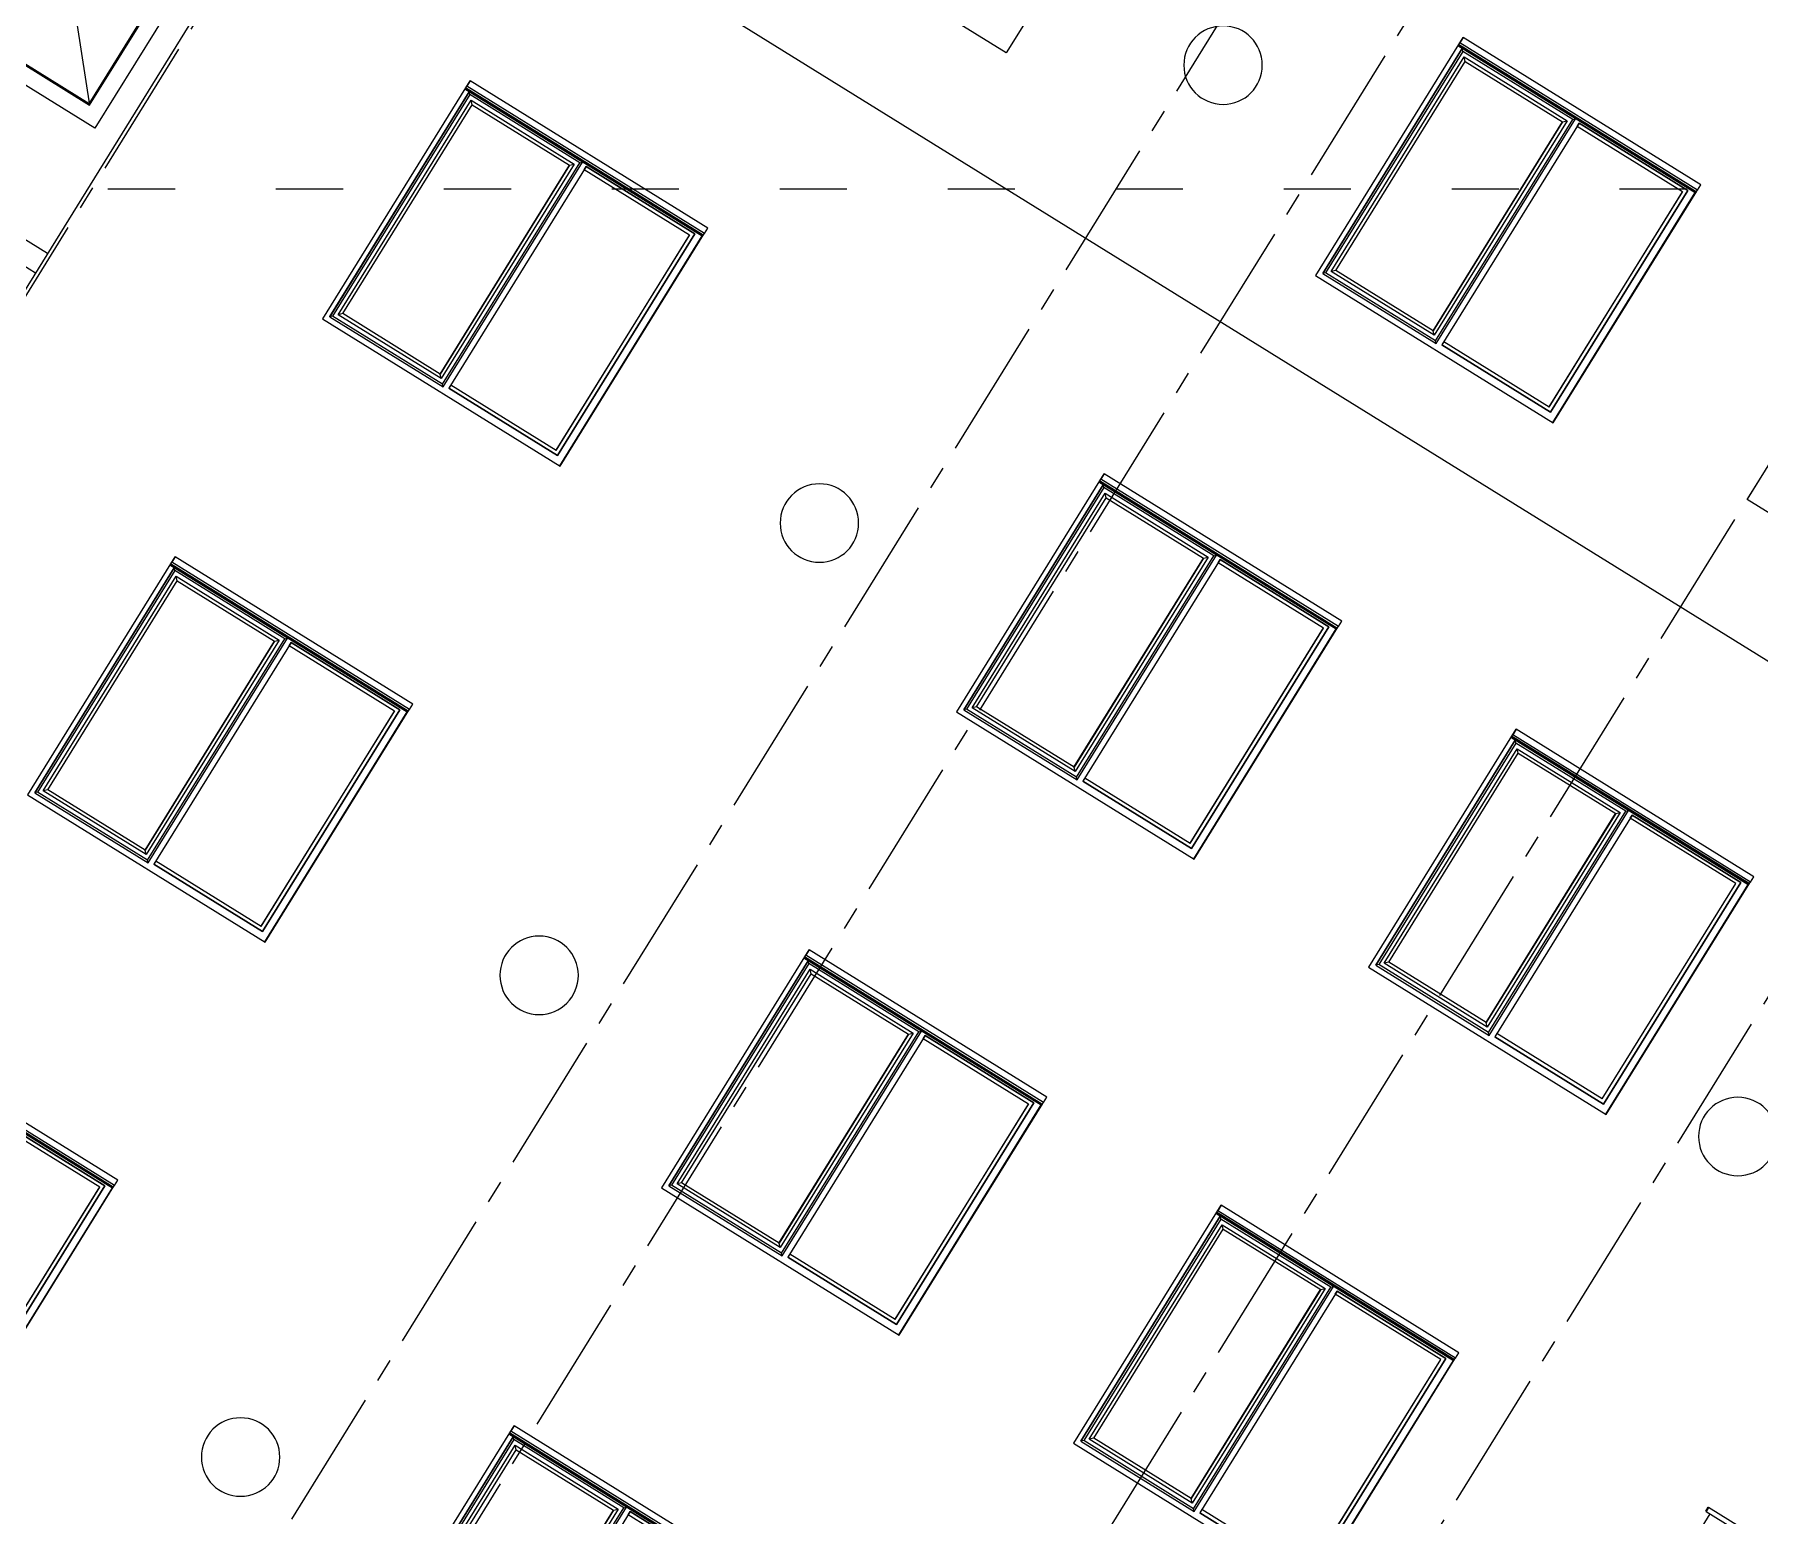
# Model space of a CAD drawing. Header units: millimetres. Extents: x 1373 to 40779, y 1939 to 6439.
# Drawn here: x 3289.5 to 3520.6, y 2400.9 to 2599.2 of the extents above; entities that cross this region are included whole.
import ezdxf

# ---------------------------------------------------------------- set-up
doc = ezdxf.new("R2010")
doc.units = ezdxf.units.MM
doc.linetypes.add('ACAD_ISO03W100', pattern=[30, 12, -18])
doc.linetypes.add('IMPORT-CENTER2', pattern=[112.5, 75, -12.5, 12.5, -12.5])
for name, color, linetype, lineweight in [('A-DOOR', 31, 'Continuous', 18), ('A-DOOR-FRAM', 31, 'Continuous', 18), ('A-FLOR', 192, 'Continuous', 30), ('A-GLAZ', 151, 'Continuous', 18), ('A-WALL', 20, 'Continuous', 9), ('HESAPLAMALAR', 2, 'Continuous', 30), ('S-GRID', 252, 'IMPORT-CENTER2', 5)]:
    doc.layers.add(name, color=color, linetype=linetype, lineweight=lineweight)
doc.layers.add('Çember', color=7, linetype='Continuous')

# ---------------------------------------------------------------- blocks, each defined once
blk = doc.blocks.new('A$Cc8751f80')
at = {"linetype": 'ACAD_ISO03W100', "ltscale": 3, "elevation": 20236.31}
blk.add_lwpolyline([(4428.69, 0), (0, 0), (0, 4561.66), (4428.69, 4561.66)], close=True, dxfattribs=at)
blk = doc.blocks.new('A$Cd4cd2942')
at = {"layer": 'A-DOOR'}
for p, q in [((583.59, 1026.24), (672.09, 1129.74)), ((671.59, 1129.24), (585.59, 1129.24)), ((671.59, 1129.24), (671.59, 1012.68))]:
    blk.add_line(p, q, dxfattribs=at)
at = {"layer": 'A-DOOR-FRAM'}
for p, q in [((681.09, 1138.74), (576.09, 1138.74)), ((681.09, 1012.68), (681.09, 1138.74)), ((585.09, 1129.74), (672.09, 1129.74)), ((585.59, 1129.24), (671.59, 1129.24)), ((671.59, 1129.24), (671.59, 1012.68)), ((672.09, 1129.74), (672.09, 1012.68))]:
    blk.add_line(p, q, dxfattribs=at)
at = {"layer": 'A-FLOR', "color": 1, "lineweight": 20}
for p, q in [((545.35, 1221.24), (694.83, 1221.24)), ((694.83, 1209.24), (545.35, 1209.24)), ((2383.63, 909.24), (545.35, 909.24))]:
    blk.add_line(p, q, dxfattribs=at)
at = {"layer": 'A-GLAZ'}
for p, q in [((984.06, 1757.24), (984.06, 1617.54)), ((984.06, 1617.54), (984.06, 1757.24)), ((988.06, 1761.24), (988.06, 1616.34)), ((1240.82, 1758.24), (1240.82, 1616.54)), ((1240.84, 1616.54), (1240.84, 1758.24)), ((1241.94, 1617.61), (1241.94, 1757.16)), ((1311.22, 1757.16), (1311.22, 1617.61)), ((1312.27, 1758.24), (1312.27, 1616.54)), ((1315.25, 1617.54), (1315.25, 1757.24)), ((981.88, 1619.54), (981.88, 1755.24)), ((982.06, 1755.24), (982.06, 1619.54)), ((1244.12, 1754.98), (1244.12, 1619.79)), ((1245.84, 1753.24), (1245.84, 1621.54)), ((1307.2, 1753.24), (1307.2, 1621.54)), ((1307.28, 1621.54), (1307.28, 1753.24)), ((1309.05, 1619.79), (1309.05, 1754.98)), ((982.06, 1619.54), (915.62, 1619.54)), ((984.06, 1617.54), (915.62, 1617.54)), ((915.62, 1617.54), (984.06, 1617.54)), ((1241.94, 1617.61), (1240.84, 1616.54)), ((1311.22, 1617.61), (1241.94, 1617.61)), ((1245.84, 1621.54), (1244.12, 1619.79)), ((1244.12, 1619.79), (1309.05, 1619.79)), ((1245.84, 1621.54), (1307.28, 1621.54)), ((1307.28, 1621.54), (1309.05, 1619.79)), ((1311.22, 1617.61), (1312.27, 1616.54)), ((1381.68, 1619.54), (1315.25, 1619.54)), ((1315.25, 1619.54), (1315.25, 1617.54)), ((1383.68, 1617.54), (1315.25, 1617.54)), ((1315.25, 1617.54), (1383.68, 1617.54)), ((838.42, 1616.34), (988.06, 1616.34)), ((988.12, 1616.2), (838.42, 1616.2)), ((988.12, 1615.71), (838.42, 1615.71)), ((988.44, 1614.62), (838.58, 1614.62)), ((988.44, 1611.24), (838.58, 1611.24)), ((988.06, 1616.34), (988.12, 1616.2)), ((988.12, 1616.2), (988.12, 1615.71)), ((988.12, 1615.71), (988.44, 1614.62)), ((988.44, 1614.62), (988.44, 1611.24)), ((1238.04, 1616.34), (1387.68, 1616.34)), ((1387.74, 1616.2), (1238.04, 1616.2)), ((1387.74, 1615.71), (1238.04, 1615.71)), ((1238.2, 1614.62), (1238.04, 1615.18)), ((1238.04, 1611.24), (1238.2, 1611.24)), ((1238.2, 1611.24), (1238.2, 1614.62)), ((1388.06, 1614.62), (1238.2, 1614.62)), ((1388.06, 1611.24), (1238.2, 1611.24)), ((1240.84, 1616.54), (1240.82, 1616.54)), ((1312.27, 1616.54), (1240.84, 1616.54)), ((988.06, 1461.24), (988.06, 1316.34)), ((1387.68, 1461.24), (1387.68, 1316.34)), ((1647.43, 1461.24), (1647.43, 1316.34)), ((841.22, 1458.24), (841.2, 1458.24)), ((841.2, 1458.24), (841.2, 1316.54)), ((841.22, 1316.54), (841.22, 1458.24)), ((842.32, 1457.16), (841.22, 1458.24)), ((841.22, 1458.24), (912.65, 1458.24)), ((842.32, 1317.61), (842.32, 1457.16)), ((911.6, 1457.16), (842.32, 1457.16)), ((846.22, 1453.24), (844.5, 1454.98)), ((844.5, 1454.98), (844.5, 1319.79)), ((909.43, 1454.98), (844.5, 1454.98)), ((846.22, 1453.24), (846.22, 1321.54)), ((907.66, 1453.24), (846.22, 1453.24)), ((907.58, 1453.24), (907.58, 1321.54)), ((909.43, 1454.98), (907.66, 1453.24)), ((907.66, 1321.54), (907.66, 1453.24)), ((909.43, 1319.79), (909.43, 1454.98)), ((912.65, 1458.24), (911.6, 1457.16)), ((911.6, 1457.16), (911.6, 1317.61)), ((912.65, 1458.24), (912.65, 1316.54)), ((915.62, 1317.54), (915.62, 1457.24)), ((915.62, 1457.24), (984.06, 1457.24)), ((915.62, 1455.24), (915.62, 1457.24)), ((984.06, 1457.24), (915.62, 1457.24)), ((982.06, 1455.24), (915.62, 1455.24)), ((981.88, 1319.54), (981.88, 1455.24)), ((982.06, 1455.24), (982.06, 1319.54)), ((984.06, 1457.24), (984.06, 1317.54)), ((984.06, 1317.54), (984.06, 1457.24)), ((1240.84, 1458.24), (1240.82, 1458.24)), ((1240.82, 1458.24), (1240.82, 1316.54)), ((1240.84, 1316.54), (1240.84, 1458.24)), ((1241.94, 1457.16), (1240.84, 1458.24)), ((1240.84, 1458.24), (1312.27, 1458.24)), ((1241.94, 1317.61), (1241.94, 1457.16)), ((1311.22, 1457.16), (1241.94, 1457.16)), ((1245.84, 1453.24), (1244.12, 1454.98)), ((1244.12, 1454.98), (1244.12, 1319.79)), ((1309.05, 1454.98), (1244.12, 1454.98)), ((1245.84, 1453.24), (1245.84, 1321.54)), ((1307.28, 1453.24), (1245.84, 1453.24)), ((1307.2, 1453.24), (1307.2, 1321.54)), ((1309.05, 1454.98), (1307.28, 1453.24)), ((1307.28, 1321.54), (1307.28, 1453.24)), ((1309.05, 1319.79), (1309.05, 1454.98)), ((1312.27, 1458.24), (1311.22, 1457.16)), ((1311.22, 1457.16), (1311.22, 1317.61)), ((1312.27, 1458.24), (1312.27, 1316.54)), ((1315.25, 1317.54), (1315.25, 1457.24)), ((1315.25, 1457.24), (1383.68, 1457.24)), ((1315.25, 1455.24), (1315.25, 1457.24)), ((1383.68, 1457.24), (1315.25, 1457.24)), ((1381.68, 1455.24), (1315.25, 1455.24)), ((1381.51, 1319.54), (1381.51, 1455.24)), ((1381.68, 1455.24), (1381.68, 1319.54)), ((1383.68, 1457.24), (1383.68, 1317.54)), ((1383.68, 1317.54), (1383.68, 1457.24)), ((1500.6, 1458.24), (1500.57, 1458.24)), ((1500.57, 1458.24), (1500.57, 1316.54)), ((1500.6, 1316.54), (1500.6, 1458.24)), ((1501.7, 1457.16), (1500.6, 1458.24)), ((1500.6, 1458.24), (1572.03, 1458.24)), ((1501.7, 1317.61), (1501.7, 1457.16)), ((1570.98, 1457.16), (1501.7, 1457.16)), ((1505.59, 1453.24), (1503.87, 1454.98)), ((1503.87, 1454.98), (1503.87, 1319.79)), ((1568.8, 1454.98), (1503.87, 1454.98)), ((1505.59, 1453.24), (1505.59, 1321.54)), ((1567.03, 1453.24), (1505.59, 1453.24)), ((1566.96, 1453.24), (1566.96, 1321.54)), ((1568.8, 1454.98), (1567.03, 1453.24)), ((1567.03, 1321.54), (1567.03, 1453.24)), ((1568.8, 1319.79), (1568.8, 1454.98)), ((1572.03, 1458.24), (1570.98, 1457.16)), ((1570.98, 1457.16), (1570.98, 1317.61)), ((1572.03, 1458.24), (1572.03, 1316.54)), ((1575, 1317.54), (1575, 1457.24)), ((1575, 1457.24), (1643.44, 1457.24)), ((1575, 1455.24), (1575, 1457.24)), ((1643.44, 1457.24), (1575, 1457.24)), ((1641.44, 1455.24), (1575, 1455.24)), ((1641.26, 1319.54), (1641.26, 1455.24)), ((1641.44, 1455.24), (1641.44, 1319.54)), ((1643.44, 1457.24), (1643.44, 1317.54)), ((1643.44, 1317.54), (1643.44, 1457.24)), ((838.42, 1316.34), (988.06, 1316.34)), ((988.12, 1316.2), (838.42, 1316.2)), ((988.12, 1315.71), (838.42, 1315.71)), ((838.58, 1314.62), (838.42, 1315.18)), ((838.58, 1311.24), (838.58, 1314.62)), ((988.44, 1314.62), (838.58, 1314.62)), ((841.22, 1316.54), (841.2, 1316.54)), ((842.32, 1317.61), (841.22, 1316.54)), ((912.65, 1316.54), (841.22, 1316.54)), ((911.6, 1317.61), (842.32, 1317.61)), ((846.22, 1321.54), (844.5, 1319.79)), ((844.5, 1319.79), (909.43, 1319.79)), ((846.22, 1321.54), (907.66, 1321.54)), ((907.66, 1321.54), (909.43, 1319.79)), ((911.6, 1317.61), (912.65, 1316.54)), ((982.06, 1319.54), (915.62, 1319.54)), ((915.62, 1319.54), (915.62, 1317.54)), ((984.06, 1317.54), (915.62, 1317.54)), ((915.62, 1317.54), (984.06, 1317.54)), ((988.06, 1316.34), (988.12, 1316.2)), ((988.12, 1316.2), (988.12, 1315.71)), ((988.12, 1315.71), (988.44, 1314.62)), ((988.44, 1314.62), (988.44, 1311.24)), ((1238.04, 1316.34), (1387.68, 1316.34)), ((1387.74, 1316.2), (1238.04, 1316.2)), ((1387.74, 1315.71), (1238.04, 1315.71)), ((1238.2, 1314.62), (1238.04, 1315.18)), ((1238.2, 1311.24), (1238.2, 1314.62)), ((1388.06, 1314.62), (1238.2, 1314.62)), ((1240.84, 1316.54), (1240.82, 1316.54)), ((1241.94, 1317.61), (1240.84, 1316.54)), ((1312.27, 1316.54), (1240.84, 1316.54)), ((1311.22, 1317.61), (1241.94, 1317.61)), ((1245.84, 1321.54), (1244.12, 1319.79)), ((1244.12, 1319.79), (1309.05, 1319.79)), ((1245.84, 1321.54), (1307.28, 1321.54)), ((1307.28, 1321.54), (1309.05, 1319.79)), ((1311.22, 1317.61), (1312.27, 1316.54)), ((1381.68, 1319.54), (1315.25, 1319.54)), ((1315.25, 1319.54), (1315.25, 1317.54)), ((1383.68, 1317.54), (1315.25, 1317.54)), ((1315.25, 1317.54), (1383.68, 1317.54)), ((1387.68, 1316.34), (1387.74, 1316.2)), ((1387.74, 1316.2), (1387.74, 1315.71)), ((1387.74, 1315.71), (1388.06, 1314.62)), ((1388.06, 1314.62), (1388.06, 1311.24)), ((1497.79, 1316.34), (1647.43, 1316.34)), ((1647.5, 1316.2), (1497.79, 1316.2)), ((1647.5, 1315.71), (1497.79, 1315.71)), ((1497.95, 1314.62), (1497.79, 1315.18)), ((1497.95, 1311.24), (1497.95, 1314.62)), ((1647.81, 1314.62), (1497.95, 1314.62)), ((1500.6, 1316.54), (1500.57, 1316.54)), ((1501.7, 1317.61), (1500.6, 1316.54)), ((1572.03, 1316.54), (1500.6, 1316.54)), ((1570.98, 1317.61), (1501.7, 1317.61)), ((1505.59, 1321.54), (1503.87, 1319.79)), ((1503.87, 1319.79), (1568.8, 1319.79)), ((1505.59, 1321.54), (1567.03, 1321.54)), ((1567.03, 1321.54), (1568.8, 1319.79)), ((1570.98, 1317.61), (1572.03, 1316.54)), ((1641.44, 1319.54), (1575, 1319.54)), ((1575, 1319.54), (1575, 1317.54)), ((1643.44, 1317.54), (1575, 1317.54)), ((1575, 1317.54), (1643.44, 1317.54)), ((1647.43, 1316.34), (1647.5, 1316.2)), ((1647.5, 1316.2), (1647.5, 1315.71)), ((1647.5, 1315.71), (1647.81, 1314.62)), ((1647.81, 1314.62), (1647.81, 1311.24)), ((1805, 1313.74), (1805.11, 1313.74)), ((1805, 1313.74), (1805, 1311.24)), ((1805.11, 1313.74), (1959.96, 1313.74)), ((1805.11, 1311.24), (1805.11, 1313.74)), ((838.42, 1311.24), (838.58, 1311.24)), ((988.44, 1311.24), (838.58, 1311.24)), ((1238.04, 1311.24), (1238.2, 1311.24)), ((1388.06, 1311.24), (1238.2, 1311.24)), ((1497.79, 1311.24), (1497.95, 1311.24)), ((1647.81, 1311.24), (1497.95, 1311.24)), ((1805.11, 1311.24), (1805, 1311.24)), ((1959.96, 1311.24), (1805.11, 1311.24)), ((841.22, 1158.24), (841.2, 1158.24)), ((841.2, 1158.24), (841.2, 1016.54)), ((841.22, 1016.54), (841.22, 1158.24)), ((842.32, 1157.16), (841.22, 1158.24)), ((841.22, 1158.24), (912.65, 1158.24)), ((842.32, 1017.61), (842.32, 1157.16)), ((911.6, 1157.16), (842.32, 1157.16)), ((912.65, 1158.24), (911.6, 1157.16)), ((911.6, 1157.16), (911.6, 1017.61)), ((912.65, 1158.24), (912.65, 1016.54)), ((915.62, 1017.54), (915.62, 1157.24)), ((915.62, 1157.24), (984.06, 1157.24)), ((915.62, 1155.24), (915.62, 1157.24)), ((984.06, 1157.24), (915.62, 1157.24)), ((984.06, 1157.24), (984.06, 1017.54)), ((984.06, 1017.54), (984.06, 1157.24)), ((988.06, 1161.24), (988.06, 1016.34)), ((1240.84, 1158.24), (1240.82, 1158.24)), ((1240.82, 1158.24), (1240.82, 1016.54)), ((1240.84, 1016.54), (1240.84, 1158.24)), ((1241.94, 1157.16), (1240.84, 1158.24)), ((1240.84, 1158.24), (1312.27, 1158.24)), ((1241.94, 1017.61), (1241.94, 1157.16)), ((1311.22, 1157.16), (1241.94, 1157.16)), ((1312.27, 1158.24), (1311.22, 1157.16)), ((1311.22, 1157.16), (1311.22, 1017.61)), ((1312.27, 1158.24), (1312.27, 1016.54)), ((1315.25, 1017.54), (1315.25, 1157.24)), ((1315.25, 1157.24), (1383.68, 1157.24)), ((1315.25, 1155.24), (1315.25, 1157.24)), ((1383.68, 1157.24), (1315.25, 1157.24)), ((1383.68, 1157.24), (1383.68, 1017.54)), ((1383.68, 1017.54), (1383.68, 1157.24)), ((1387.68, 1161.24), (1387.68, 1016.34)), ((1500.6, 1158.24), (1500.57, 1158.24)), ((1500.57, 1158.24), (1500.57, 1016.54)), ((1500.6, 1016.54), (1500.6, 1158.24)), ((1501.7, 1157.16), (1500.6, 1158.24)), ((1500.6, 1158.24), (1572.03, 1158.24)), ((1501.7, 1017.61), (1501.7, 1157.16)), ((1570.98, 1157.16), (1501.7, 1157.16)), ((1572.03, 1158.24), (1570.98, 1157.16)), ((1570.98, 1157.16), (1570.98, 1017.61)), ((1572.03, 1158.24), (1572.03, 1016.54)), ((1575, 1017.54), (1575, 1157.24)), ((1575, 1157.24), (1643.44, 1157.24)), ((1575, 1155.24), (1575, 1157.24)), ((1643.44, 1157.24), (1575, 1157.24)), ((1643.44, 1157.24), (1643.44, 1017.54)), ((1643.44, 1017.54), (1643.44, 1157.24)), ((1647.43, 1161.24), (1647.43, 1016.34)), ((846.22, 1153.24), (844.5, 1154.98)), ((844.5, 1154.98), (844.5, 1019.79)), ((909.43, 1154.98), (844.5, 1154.98)), ((846.22, 1153.24), (846.22, 1021.54)), ((907.66, 1153.24), (846.22, 1153.24)), ((907.58, 1153.24), (907.58, 1021.54)), ((909.43, 1154.98), (907.66, 1153.24)), ((907.66, 1021.54), (907.66, 1153.24)), ((909.43, 1019.79), (909.43, 1154.98)), ((982.06, 1155.24), (915.62, 1155.24)), ((981.88, 1019.54), (981.88, 1155.24)), ((982.06, 1155.24), (982.06, 1019.54)), ((1245.84, 1153.24), (1244.12, 1154.98)), ((1244.12, 1154.98), (1244.12, 1019.79)), ((1309.05, 1154.98), (1244.12, 1154.98)), ((1245.84, 1153.24), (1245.84, 1021.54)), ((1307.28, 1153.24), (1245.84, 1153.24)), ((1307.2, 1153.24), (1307.2, 1021.54)), ((1309.05, 1154.98), (1307.28, 1153.24)), ((1307.28, 1021.54), (1307.28, 1153.24)), ((1309.05, 1019.79), (1309.05, 1154.98)), ((1381.68, 1155.24), (1315.25, 1155.24)), ((1381.51, 1019.54), (1381.51, 1155.24)), ((1381.68, 1155.24), (1381.68, 1019.54)), ((1505.59, 1153.24), (1503.87, 1154.98)), ((1503.87, 1154.98), (1503.87, 1019.79)), ((1568.8, 1154.98), (1503.87, 1154.98)), ((1505.59, 1153.24), (1505.59, 1021.54)), ((1567.03, 1153.24), (1505.59, 1153.24)), ((1566.96, 1153.24), (1566.96, 1021.54)), ((1568.8, 1154.98), (1567.03, 1153.24)), ((1567.03, 1021.54), (1567.03, 1153.24)), ((1568.8, 1019.79), (1568.8, 1154.98)), ((1641.44, 1155.24), (1575, 1155.24)), ((1641.26, 1019.54), (1641.26, 1155.24)), ((1641.44, 1155.24), (1641.44, 1019.54)), ((842.32, 1017.61), (841.22, 1016.54)), ((911.6, 1017.61), (842.32, 1017.61)), ((846.22, 1021.54), (844.5, 1019.79)), ((844.5, 1019.79), (909.43, 1019.79)), ((846.22, 1021.54), (907.66, 1021.54)), ((907.66, 1021.54), (909.43, 1019.79)), ((911.6, 1017.61), (912.65, 1016.54)), ((982.06, 1019.54), (915.62, 1019.54)), ((915.62, 1019.54), (915.62, 1017.54)), ((984.06, 1017.54), (915.62, 1017.54)), ((915.62, 1017.54), (984.06, 1017.54)), ((1241.94, 1017.61), (1240.84, 1016.54)), ((1311.22, 1017.61), (1241.94, 1017.61)), ((1245.84, 1021.54), (1244.12, 1019.79)), ((1244.12, 1019.79), (1309.05, 1019.79)), ((1245.84, 1021.54), (1307.28, 1021.54)), ((1307.28, 1021.54), (1309.05, 1019.79)), ((1311.22, 1017.61), (1312.27, 1016.54)), ((1381.68, 1019.54), (1315.25, 1019.54)), ((1315.25, 1019.54), (1315.25, 1017.54)), ((1383.68, 1017.54), (1315.25, 1017.54)), ((1315.25, 1017.54), (1383.68, 1017.54)), ((1501.7, 1017.61), (1500.6, 1016.54)), ((1570.98, 1017.61), (1501.7, 1017.61)), ((1505.59, 1021.54), (1503.87, 1019.79)), ((1503.87, 1019.79), (1568.8, 1019.79)), ((1505.59, 1021.54), (1567.03, 1021.54)), ((1567.03, 1021.54), (1568.8, 1019.79)), ((1570.98, 1017.61), (1572.03, 1016.54)), ((1641.44, 1019.54), (1575, 1019.54)), ((1575, 1019.54), (1575, 1017.54)), ((1643.44, 1017.54), (1575, 1017.54)), ((1575, 1017.54), (1643.44, 1017.54)), ((838.42, 1016.34), (988.06, 1016.34)), ((988.12, 1016.2), (838.42, 1016.2)), ((988.12, 1015.71), (838.42, 1015.71)), ((838.58, 1014.62), (838.42, 1015.18)), ((838.42, 1011.24), (838.58, 1011.24)), ((838.58, 1011.24), (838.58, 1014.62)), ((988.44, 1014.62), (838.58, 1014.62)), ((988.44, 1011.24), (838.58, 1011.24)), ((841.22, 1016.54), (841.2, 1016.54)), ((912.65, 1016.54), (841.22, 1016.54)), ((988.06, 1016.34), (988.12, 1016.2)), ((988.12, 1016.2), (988.12, 1015.71)), ((988.12, 1015.71), (988.44, 1014.62)), ((988.44, 1014.62), (988.44, 1011.24)), ((1238.04, 1016.34), (1387.68, 1016.34)), ((1387.74, 1016.2), (1238.04, 1016.2)), ((1387.74, 1015.71), (1238.04, 1015.71)), ((1238.2, 1014.62), (1238.04, 1015.18)), ((1238.04, 1011.24), (1238.2, 1011.24)), ((1238.2, 1011.24), (1238.2, 1014.62)), ((1388.06, 1014.62), (1238.2, 1014.62)), ((1388.06, 1011.24), (1238.2, 1011.24)), ((1240.84, 1016.54), (1240.82, 1016.54)), ((1312.27, 1016.54), (1240.84, 1016.54)), ((1387.68, 1016.34), (1387.74, 1016.2)), ((1387.74, 1016.2), (1387.74, 1015.71)), ((1387.74, 1015.71), (1388.06, 1014.62)), ((1388.06, 1014.62), (1388.06, 1011.24)), ((1497.79, 1016.34), (1647.43, 1016.34)), ((1647.5, 1016.2), (1497.79, 1016.2)), ((1647.5, 1015.71), (1497.79, 1015.71)), ((1497.95, 1014.62), (1497.79, 1015.18)), ((1497.79, 1011.24), (1497.95, 1011.24)), ((1497.95, 1011.24), (1497.95, 1014.62)), ((1647.81, 1014.62), (1497.95, 1014.62)), ((1647.81, 1011.24), (1497.95, 1011.24)), ((1500.6, 1016.54), (1500.57, 1016.54)), ((1572.03, 1016.54), (1500.6, 1016.54)), ((1647.43, 1016.34), (1647.5, 1016.2)), ((1647.5, 1016.2), (1647.5, 1015.71)), ((1647.5, 1015.71), (1647.81, 1014.62)), ((1647.81, 1014.62), (1647.81, 1011.24)), ((1428.06, 861.24), (1428.06, 716.34)), ((1281.23, 858.24), (1281.2, 858.24)), ((1281.2, 858.24), (1281.2, 716.54)), ((1281.23, 716.54), (1281.23, 858.24)), ((1282.33, 857.16), (1281.23, 858.24)), ((1281.23, 858.24), (1352.66, 858.24)), ((1282.33, 717.61), (1282.33, 857.16)), ((1351.61, 857.16), (1282.33, 857.16)), ((1286.22, 853.24), (1284.51, 854.98)), ((1284.51, 854.98), (1284.51, 719.79)), ((1349.43, 854.98), (1284.51, 854.98)), ((1286.22, 853.24), (1286.22, 721.54)), ((1347.66, 853.24), (1286.22, 853.24)), ((1347.59, 853.24), (1347.59, 721.54)), ((1349.43, 854.98), (1347.66, 853.24)), ((1347.66, 721.54), (1347.66, 853.24)), ((1349.43, 719.79), (1349.43, 854.98)), ((1352.66, 858.24), (1351.61, 857.16)), ((1351.61, 857.16), (1351.61, 717.61)), ((1352.66, 858.24), (1352.66, 716.54)), ((1355.63, 717.54), (1355.63, 857.24)), ((1355.63, 857.24), (1424.07, 857.24)), ((1355.63, 855.24), (1355.63, 857.24)), ((1424.07, 857.24), (1355.63, 857.24)), ((1422.07, 855.24), (1355.63, 855.24)), ((1421.89, 719.54), (1421.89, 855.24)), ((1422.07, 855.24), (1422.07, 719.54)), ((1424.07, 857.24), (1424.07, 717.54)), ((1424.07, 717.54), (1424.07, 857.24)), ((1074.82, 847.24), (844.82, 847.24)), ((1074.82, 622.24), (1074.82, 847.24)), ((1286.22, 721.54), (1284.51, 719.79)), ((1286.22, 721.54), (1347.66, 721.54)), ((1347.66, 721.54), (1349.43, 719.79)), ((1278.43, 716.34), (1428.06, 716.34)), ((1428.13, 716.2), (1278.43, 716.2)), ((1428.13, 715.71), (1278.43, 715.71)), ((1278.59, 714.62), (1278.43, 715.18)), ((1278.59, 711.24), (1278.59, 714.62)), ((1428.45, 714.62), (1278.59, 714.62)), ((1281.23, 716.54), (1281.2, 716.54)), ((1282.33, 717.61), (1281.23, 716.54)), ((1352.66, 716.54), (1281.23, 716.54)), ((1351.61, 717.61), (1282.33, 717.61)), ((1284.51, 719.79), (1349.43, 719.79)), ((1351.61, 717.61), (1352.66, 716.54)), ((1422.07, 719.54), (1355.63, 719.54)), ((1355.63, 719.54), (1355.63, 717.54)), ((1424.07, 717.54), (1355.63, 717.54)), ((1355.63, 717.54), (1424.07, 717.54)), ((1428.06, 716.34), (1428.13, 716.2)), ((1428.13, 716.2), (1428.13, 715.71)), ((1428.13, 715.71), (1428.45, 714.62)), ((1428.45, 714.62), (1428.45, 711.24)), ((1278.43, 711.24), (1278.59, 711.24)), ((1428.45, 711.24), (1278.59, 711.24))]:
    blk.add_line(p, q, dxfattribs=at)
at = {"layer": 'A-WALL'}
for p, q in [((694.83, 921.24), (694.83, 2109.24)), ((988.27, 1761.24), (988.27, 1615.18)), ((1238.04, 1611.24), (1238.04, 1761.24)), ((838.42, 1311.24), (838.42, 1461.24)), ((838.42, 1461.24), (988.27, 1461.24)), ((988.27, 1461.24), (988.27, 1315.18)), ((1238.04, 1311.24), (1238.04, 1461.24)), ((1238.04, 1461.24), (1387.9, 1461.24)), ((1387.9, 1461.24), (1387.9, 1315.18)), ((1497.79, 1311.24), (1497.79, 1461.24)), ((1497.79, 1461.24), (1647.65, 1461.24)), ((1647.65, 1461.24), (1647.65, 1315.18)), ((1807.5, 1313.74), (1807.5, 1461.24)), ((838.42, 1011.24), (838.42, 1161.24)), ((838.42, 1161.24), (988.27, 1161.24)), ((988.27, 1161.24), (988.27, 1015.18)), ((1238.04, 1011.24), (1238.04, 1161.24)), ((1238.04, 1161.24), (1387.9, 1161.24)), ((1387.9, 1161.24), (1387.9, 1015.18)), ((1497.79, 1011.24), (1497.79, 1161.24)), ((1497.79, 1161.24), (1647.65, 1161.24)), ((1647.65, 1161.24), (1647.65, 1015.18)), ((1278.43, 711.24), (1278.43, 861.24)), ((1278.43, 861.24), (1428.28, 861.24)), ((1428.28, 861.24), (1428.28, 715.18)), ((1538.17, 625.96), (1538.17, 841.24)), ((1538.17, 841.24), (1688.03, 841.24))]:
    blk.add_line(p, q, dxfattribs=at)
at = {"layer": 'S-GRID', "lineweight": 18}
for p, q in [((696.83, 66.61), (696.83, 2567.59)), ((1163.11, 66.61), (1163.11, 2567.59)), ((1248.11, 66.61), (1248.11, 2567.59)), ((1538.11, 66.61), (1538.11, 2567.59)), ((1688.11, 66.61), (1688.11, 2567.59))]:
    blk.add_line(p, q, dxfattribs=at)
at = {"layer": 'Çember', "color": 1, "linetype": 'Continuous', "lineweight": 5}
for centre in [(1122.42, 1702.67), (1122.42, 1399.05), (1713.77, 1134.11), (1122.42, 1114.03), (1177.02, 791.58)]:
    blk.add_circle(centre, 21.02, dxfattribs=at)

msp = doc.modelspace()

# ---------------------------------------------------------------- block references
at = {"color": 4, "xscale": 0.25, "yscale": 0.25, "zscale": 0.25}
msp.add_blockref('A$Cc8751f80', (3236.17, 2578.53), dxfattribs=at)
at = {"layer": 'HESAPLAMALAR', "color": 4, "xscale": -0.2499999999999999, "yscale": 0.2499999999999999, "zscale": 0.25, "rotation": 148.2085814663688}
msp.add_blockref('A$Cd4cd2942', (3302.87, 2918.35), dxfattribs=at)

doc.saveas('drawing.dxf')
